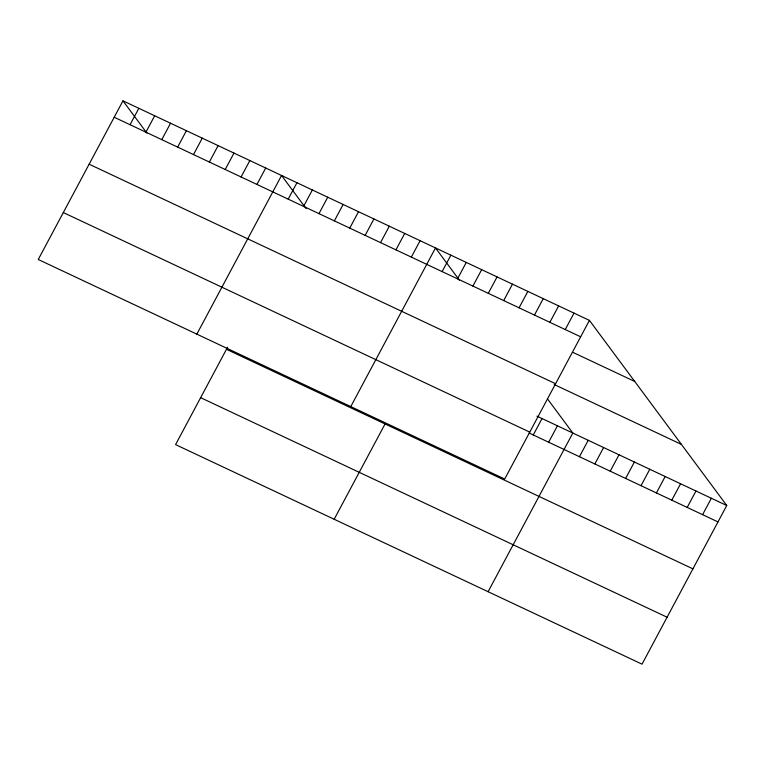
<?xml version="1.0" encoding="UTF-8"?>
<svg xmlns="http://www.w3.org/2000/svg" width="765" height="765" viewBox="0 0 765 765"><rect width="100%" height="100%" fill="white"/><g stroke="black" fill="none" stroke-linecap="round" stroke-linejoin="round"><path stroke-width="1.15" d="M122.964 100.837L38.25 259.498L504.699 479.043L589.423 320.382L122.964 100.837L146.89 133.081M130.06 124.714L138.828 108.305M145.924 132.182L154.683 115.764M161.778 139.641L170.547 123.232M177.643 147.109L186.402 130.691M193.497 154.578L202.266 138.159M209.361 162.037L218.121 145.627M225.216 169.505L233.985 153.086M241.08 176.973L249.839 160.554M256.935 184.432L265.704 168.013M196.844 334.142L281.558 175.481L306.115 208.568M288.195 199.139L296.954 182.73M227.578 347.224L175.577 444.618L642.036 664.163L726.75 505.502L589.423 320.382M303.581 206.387L312.349 189.969M318.976 213.636L327.745 197.217M334.372 220.875L343.131 204.465M349.758 228.123L358.527 211.704M365.154 235.371L373.922 218.953M380.549 242.61L389.309 226.201M395.945 249.859L404.704 233.44M411.331 257.107L420.1 240.688M350.772 406.598L435.495 247.936L459.411 280.172M442.122 271.594L450.881 255.175M457.508 278.843L466.277 262.424M334.171 519.263L385.063 423.953M472.904 286.081L481.673 269.672M488.3 293.33L497.059 276.911M503.695 300.578L512.454 284.159M519.081 307.817L527.85 291.408M534.477 315.065L543.246 298.646M549.872 322.314L558.632 305.895M565.259 329.552L574.027 313.134M533.272 434.979L542.031 418.56M548.668 442.218L557.427 425.809M488.099 591.708L572.822 433.047L547.644 399.11M579.449 456.705L588.218 440.296M594.845 463.953L603.604 447.535M610.231 471.202L619 454.783M625.627 478.441L634.395 462.031M641.022 485.689L649.781 469.27M656.418 492.937L665.177 476.519M671.804 500.176L680.573 483.767M687.2 507.425L695.968 491.006M702.595 514.673L711.354 498.254M114.205 117.255L580.654 336.801M573.167 352.493L634.74 381.467M89.142 164.198L555.591 383.743M554.185 384.518L681.433 444.408M536.906 416.141L726.75 505.502M63.313 212.555L529.763 432.11M529.17 433.038L717.981 521.912M226.469 349.309L692.918 568.854M200.64 397.676L667.099 617.221"/></g></svg>
